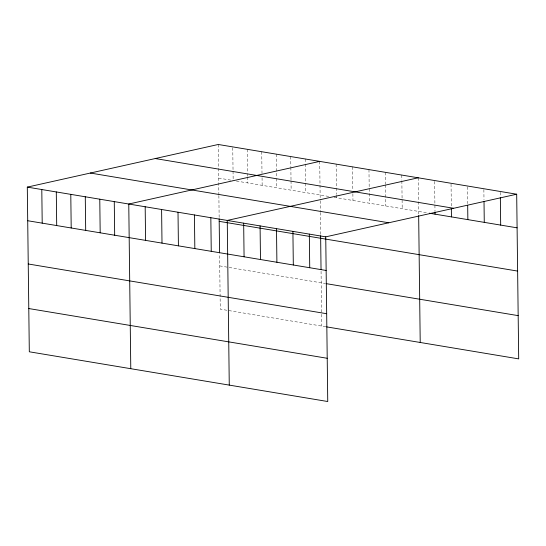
<?xml version="1.0" encoding="UTF-8"?>
<svg xmlns="http://www.w3.org/2000/svg" width="546" height="546" viewBox="0 0 546 546"><rect width="100%" height="100%" fill="white"/><g stroke="black" fill="none" stroke-linecap="round" stroke-linejoin="round"><path stroke-width="0.41" stroke-dasharray="2.73 2.05" d="M218.666 178.098L233.162 180.514M236.384 181.054L329.163 196.512M334.084 197.331L427.641 212.926M219.738 265.902L325.307 283.497M325.839 326.747L220.263 309.152L219.588 253.528M500.286 192.315L500.334 196.519M483.872 189.578L483.995 199.665M467.458 186.848L467.663 203.658M451.044 184.111L451.324 206.804M434.63 181.374L434.998 211.636M418.202 177.798L418.659 214.749M401.788 175.061L401.856 180.105M401.863 180.944L402.204 208.688M385.38 172.324L385.524 184.098M385.531 184.937L385.79 205.951M368.966 169.594L369.376 203.214M352.552 166.858L352.839 190.39M352.88 193.755L352.962 200.478M336.138 164.121L336.507 194.383M336.513 195.222L336.548 197.741M319.724 161.384L320.195 200M320.202 200.832L320.338 211.643M320.345 212.476L320.618 234.93M321.062 271.26L321.737 326.064M305.228 158.968L305.275 163.172M305.289 164.012L305.514 182.507M305.521 183.347L305.637 192.595M290.731 156.552L290.854 166.639M290.868 167.479L291.018 180.091M291.032 180.931L291.141 190.179M276.235 154.136L276.522 177.675M276.535 178.515L276.645 187.763M261.739 151.727L262.005 173.58M262.06 177.778L262.148 185.347M247.242 149.311L247.536 172.843M247.543 173.683L247.577 176.208M247.584 177.047L247.659 182.93M232.76 147.734L233.04 170.427M233.046 171.267L233.149 179.675M218.257 144.478L218.871 194.731M218.878 195.564L219.151 218.018"/><path stroke-width="0.82" d="M516.687 194.212L325.737 236.848L327.743 401.522L29.313 351.788L27.3 187.114L218.257 144.478L516.687 194.212L518.7 358.886L326.658 326.883M319.724 161.384L128.767 204.02L130.781 368.7M418.202 177.798L227.252 220.434L229.265 385.114M155.241 158.545L453.671 208.279M429.286 213.199L517.096 227.832M90.315 173.041L388.745 222.775M27.3 187.114L325.737 236.848M219.192 221.348L517.628 271.082M27.71 220.734L326.146 270.468M326.133 283.633L518.174 315.636M28.242 263.984L326.672 313.718M28.781 308.545L327.218 358.278M500.348 197.359L500.682 225.095M484.015 201.351L484.268 222.358M467.683 205.337L467.861 219.629M451.344 208.483L451.446 216.892M435.012 212.476L435.032 214.155M418.666 215.581L420.215 342.472M320.632 235.763L321.041 269.615M309.323 234.111L309.732 267.731M292.909 231.374L293.318 265.001M276.494 228.644L276.904 262.264M260.08 225.907L260.49 259.527M243.666 223.171L244.076 256.791M219.164 218.85L219.574 252.702M210.838 217.697L211.247 251.324M194.424 214.967L194.833 248.587M178.01 212.23L178.419 245.85M161.596 209.493L162.005 243.113M145.181 206.757L145.591 240.376M114.271 201.604L114.68 235.23M99.775 199.194L100.184 232.814M85.278 196.778L85.695 230.398M70.789 194.362L71.198 227.982M56.293 191.946L56.702 225.566M41.796 189.53L42.206 223.15"/></g></svg>
